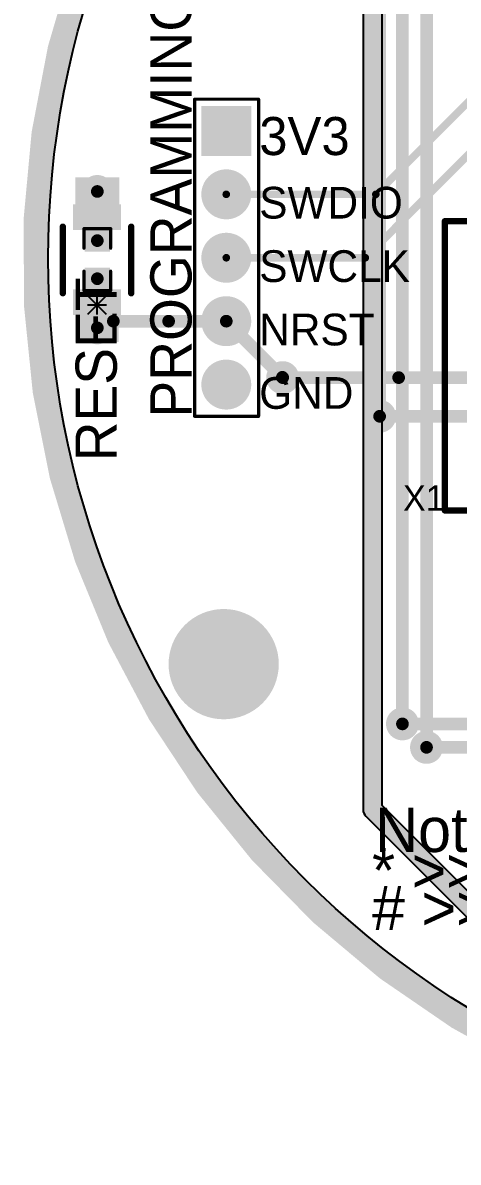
# Model space of a CAD drawing. Header units: millimetres. Extents: x 2.17 to 4.96, y 1.49 to 4.34.
# Drawn here: x 2.168 to 2.855, y 1.492 to 3.288 of the extents above; entities that cross this region are included whole.
import ezdxf

# ---------------------------------------------------------------- set-up
doc = ezdxf.new("R2010")
doc.units = ezdxf.units.MM
doc.header["$MEASUREMENT"] = 0
for name, color, linetype in [('BottomLayer', 5, 'Continuous'), ('BottomOverlay', 54, 'Continuous'), ('BottomPaste', 16, 'Continuous'), ('BottomSolder', 6, 'Continuous'), ('InternalPlane1', 76, 'Continuous'), ('InternalPlane2', 16, 'Continuous'), ('Mechanical2', 216, 'Continuous'), ('MultiLayer', 9, 'Continuous'), ('PadHoleLayer', 156, 'Continuous'), ('TopLayer', 1, 'Continuous'), ('TopOverlay', 2, 'Continuous'), ('TopPaste', 8, 'Continuous'), ('TopSolder', 216, 'Continuous'), ('ViaHoleLayer', 16, 'Continuous')]:
    doc.layers.add(name, color=color, linetype=linetype)

# ---------------------------------------------------------------- blocks, each defined once
blk = doc.blocks.new('SMC_1_05_1_GT_1')
at = {"layer": 'BottomLayer', "const_width": 0.0354}
for points in [[(-0.1177, 0, 1), (-0.0823, 0, 1)], [(-0.0177, 0, 1), (0.0177, 0, 1)], [(0.0823, 0, 1), (0.1177, 0, 1)], [(0.1823, 0, 1), (0.2177, 0, 1)]]:
    blk.add_lwpolyline(points, format="xyb", close=True, dxfattribs=at)
at = {"layer": 'BottomLayer'}
blk.add_solid([(-0.2354, -0.0354), (-0.1646, -0.0354), (-0.2354, 0.0354), (-0.1646, 0.0354)], dxfattribs=at)
at = {"layer": 'BottomSolder', "const_width": 0.0394}
for points in [[(-0.1197, 0, 1), (-0.0803, 0, 1)], [(-0.0197, 0, 1), (0.0197, 0, 1)], [(0.0803, 0, 1), (0.1197, 0, 1)], [(0.1803, 0, 1), (0.2197, 0, 1)]]:
    blk.add_lwpolyline(points, format="xyb", close=True, dxfattribs=at)
at = {"layer": 'BottomSolder'}
blk.add_solid([(-0.2394, -0.0394), (-0.1606, -0.0394), (-0.2394, 0.0394), (-0.1606, 0.0394)], dxfattribs=at)
at = {"layer": 'InternalPlane1', "const_width": 0.0377}
for points in [[(-0.1189, 0, 1), (-0.0811, 0, 1)], [(-0.0189, 0, 1), (0.0189, 0, 1)], [(0.0811, 0, 1), (0.1189, 0, 1)], [(0.1811, 0, 1), (0.2189, 0, 1)]]:
    blk.add_lwpolyline(points, format="xyb", close=True, dxfattribs=at)
at = {"layer": 'InternalPlane2', "const_width": 0.0377}
for points in [[(-0.2189, 0, 1), (-0.1811, 0, 1)], [(-0.1189, 0, 1), (-0.0811, 0, 1)], [(-0.0189, 0, 1), (0.0189, 0, 1)], [(0.0811, 0, 1), (0.1189, 0, 1)]]:
    blk.add_lwpolyline(points, format="xyb", close=True, dxfattribs=at)
at = {"layer": 'MultiLayer', "const_width": 0.0354}
for points in [[(-0.1177, 0, 1), (-0.0823, 0, 1)], [(-0.0177, 0, 1), (0.0177, 0, 1)], [(0.0823, 0, 1), (0.1177, 0, 1)], [(0.1823, 0, 1), (0.2177, 0, 1)]]:
    blk.add_lwpolyline(points, format="xyb", close=True, dxfattribs=at)
at = {"layer": 'MultiLayer'}
blk.add_solid([(-0.2354, -0.0354), (-0.1646, -0.0354), (-0.2354, 0.0354), (-0.1646, 0.0354)], dxfattribs=at)
at = {"layer": 'PadHoleLayer', "const_width": 0.0177}
for points in [[(-0.2089, 0, 1), (-0.1911, 0, 1)], [(-0.1089, 0, 1), (-0.0911, 0, 1)], [(-0.0089, 0, 1), (0.0089, 0, 1)], [(0.0911, 0, 1), (0.1089, 0, 1)], [(0.1911, 0, 1), (0.2089, 0, 1)]]:
    blk.add_lwpolyline(points, format="xyb", close=True, dxfattribs=at)
at = {"layer": 'TopLayer', "const_width": 0.0354}
for points in [[(-0.1177, 0, 1), (-0.0823, 0, 1)], [(-0.0177, 0, 1), (0.0177, 0, 1)], [(0.0823, 0, 1), (0.1177, 0, 1)], [(0.1823, 0, 1), (0.2177, 0, 1)]]:
    blk.add_lwpolyline(points, format="xyb", close=True, dxfattribs=at)
at = {"layer": 'TopLayer'}
blk.add_solid([(-0.2354, -0.0354), (-0.1646, -0.0354), (-0.2354, 0.0354), (-0.1646, 0.0354)], dxfattribs=at)
at = {"layer": 'TopOverlay', "const_width": 0.005}
for points in [[(-0.25, -0.05), (-0.25, 0.051)], [(0.25, 0.051), (-0.25, 0.051)], [(0.25, -0.05), (0.25, 0.051)], [(0.25, -0.05), (-0.25, -0.05)]]:
    blk.add_lwpolyline(points, dxfattribs=at)
at = {"layer": 'TopOverlay', "const_width": 0.0025}
for points in [[(-0.2512, 0.051, 1), (-0.2487, 0.051, 1)], [(-0.2512, 0.051, 1), (-0.2487, 0.051, 1)], [(0.2487, 0.051, 1), (0.2512, 0.051, 1)], [(0.2487, 0.051, 1), (0.2512, 0.051, 1)], [(-0.2512, -0.05, 1), (-0.2487, -0.05, 1)], [(-0.2512, -0.05, 1), (-0.2487, -0.05, 1)], [(0.2487, -0.05, 1), (0.2512, -0.05, 1)], [(0.2487, -0.05, 1), (0.2512, -0.05, 1)]]:
    blk.add_lwpolyline(points, format="xyb", close=True, dxfattribs=at)
at = {"layer": 'TopSolder', "const_width": 0.0394}
for points in [[(-0.1197, 0, 1), (-0.0803, 0, 1)], [(-0.0197, 0, 1), (0.0197, 0, 1)], [(0.0803, 0, 1), (0.1197, 0, 1)], [(0.1803, 0, 1), (0.2197, 0, 1)]]:
    blk.add_lwpolyline(points, format="xyb", close=True, dxfattribs=at)
at = {"layer": 'TopSolder'}
blk.add_solid([(-0.2394, -0.0394), (-0.1606, -0.0394), (-0.2394, 0.0394), (-0.1606, 0.0394)], dxfattribs=at)
blk = doc.blocks.new('B3U_1000P_2')
at = {"layer": 'TopLayer'}
for points in [[(-0.0831, -0.0339), (-0.0508, -0.0339), (-0.0831, 0.0339), (-0.0508, 0.0339)], [(0.0508, -0.0339), (0.0831, -0.0339), (0.0508, 0.0339), (0.0831, 0.0339)]]:
    blk.add_solid(points, dxfattribs=at)
at = {"layer": 'TopOverlay', "const_width": 0.01}
for points in [[(-0.053, 0.054), (0, 0.054)], [(0, 0.054), (0.052, 0.054)], [(-0.053, -0.054), (0, -0.054)], [(0, -0.054), (0.052, -0.054)]]:
    blk.add_lwpolyline(points, dxfattribs=at)
at = {"layer": 'TopOverlay', "const_width": 0.005}
for points in [[(-0.0555, 0.054, 1), (-0.0505, 0.054, 1)], [(-0.0025, 0.054, 1), (0.0025, 0.054, 1)], [(-0.0025, 0.054, 1), (0.0025, 0.054, 1)], [(0.0495, 0.054, 1), (0.0545, 0.054, 1)], [(-0.0555, -0.054, 1), (-0.0505, -0.054, 1)], [(-0.0025, -0.054, 1), (0.0025, -0.054, 1)], [(-0.0025, -0.054, 1), (0.0025, -0.054, 1)], [(0.0495, -0.054, 1), (0.0545, -0.054, 1)]]:
    blk.add_lwpolyline(points, format="xyb", close=True, dxfattribs=at)
at = {"layer": 'TopPaste'}
for points in [[(-0.0831, -0.0339), (-0.0508, -0.0339), (-0.0831, 0.0339), (-0.0508, 0.0339)], [(0.0508, -0.0339), (0.0831, -0.0339), (0.0508, 0.0339), (0.0831, 0.0339)]]:
    blk.add_solid(points, dxfattribs=at)
at = {"layer": 'TopSolder'}
for points in [[(-0.0871, -0.0379), (-0.0468, -0.0379), (-0.0871, 0.0379), (-0.0468, 0.0379)], [(0.0468, -0.0379), (0.0871, -0.0379), (0.0468, 0.0379), (0.0871, 0.0379)]]:
    blk.add_solid(points, dxfattribs=at)
blk = doc.blocks.new('HCM4920000000ABJT_12')
at = {"layer": 'TopLayer'}
for points in [[(-0.2746, -0.0305), (-0.0581, -0.0305), (-0.2746, 0.0285), (-0.0581, 0.0285)], [(0.0601, -0.0305), (0.2766, -0.0305), (0.0601, 0.0285), (0.2766, 0.0285)]]:
    blk.add_solid(points, dxfattribs=at)
at = {"layer": 'TopOverlay', "const_width": 0.01}
for points in [[(0.2289, 0.0941), (-0.227, 0.0941)], [(-0.227, 0.036), (-0.227, 0.0941)], [(0.229, 0.094), (0.2289, 0.0941)], [(0.229, 0.036), (0.229, 0.094)], [(-0.227, -0.0961), (-0.227, -0.038)], [(0.229, -0.0961), (0.229, -0.038)], [(0.229, -0.0961), (-0.227, -0.0961)]]:
    blk.add_lwpolyline(points, dxfattribs=at)
at = {"layer": 'TopOverlay', "const_width": 0.005}
for points in [[(-0.2295, 0.0941, 1), (-0.2245, 0.0941, 1)], [(-0.2295, 0.0941, 1), (-0.2245, 0.0941, 1)], [(0.2264, 0.0941, 1), (0.2314, 0.0941, 1)], [(0.2264, 0.0941, 1), (0.2314, 0.0941, 1)], [(0.2265, 0.094, 1), (0.2315, 0.094, 1)], [(0.2265, 0.094, 1), (0.2315, 0.094, 1)], [(-0.2295, 0.036, 1), (-0.2245, 0.036, 1)], [(0.2265, 0.036, 1), (0.2315, 0.036, 1)], [(-0.2295, -0.038, 1), (-0.2245, -0.038, 1)], [(0.2265, -0.038, 1), (0.2315, -0.038, 1)], [(-0.2295, -0.0961, 1), (-0.2245, -0.0961, 1)], [(-0.2295, -0.0961, 1), (-0.2245, -0.0961, 1)], [(0.2265, -0.0961, 1), (0.2315, -0.0961, 1)], [(0.2265, -0.0961, 1), (0.2315, -0.0961, 1)]]:
    blk.add_lwpolyline(points, format="xyb", close=True, dxfattribs=at)
at = {"layer": 'TopPaste'}
for points in [[(-0.2746, -0.0305), (-0.0581, -0.0305), (-0.2746, 0.0285), (-0.0581, 0.0285)], [(0.0601, -0.0305), (0.2766, -0.0305), (0.0601, 0.0285), (0.2766, 0.0285)]]:
    blk.add_solid(points, dxfattribs=at)
at = {"layer": 'TopSolder'}
for points in [[(-0.2786, -0.0345), (-0.0541, -0.0345), (-0.2786, 0.0325), (-0.0541, 0.0325)], [(0.0561, -0.0345), (0.2806, -0.0345), (0.0561, 0.0325), (0.2806, 0.0325)]]:
    blk.add_solid(points, dxfattribs=at)
blk = doc.blocks.new('C__0603_B_40')
at = {"layer": 'BottomLayer'}
for points in [[(-0.015, -0.0175), (-0.015, 0.0175), (-0.045, -0.0175), (-0.045, 0.0175)], [(0.045, -0.0175), (0.045, 0.0175), (0.015, -0.0175), (0.015, 0.0175)]]:
    blk.add_solid(points, dxfattribs=at)
at = {"layer": 'BottomOverlay', "const_width": 0.005}
for points in [[(-0.049, 0.021), (-0.049, -0.021)], [(-0.049, 0.021), (-0.018, 0.021)], [(0.018, 0.021), (0.049, 0.021)], [(0.049, 0.021), (0.049, -0.021)], [(-0.049, -0.021), (-0.018, -0.021)], [(0.018, -0.021), (0.049, -0.021)]]:
    blk.add_lwpolyline(points, dxfattribs=at)
at = {"layer": 'BottomOverlay', "const_width": 0.0025}
for points in [[(-0.0503, 0.021, 1), (-0.0478, 0.021, 1)], [(-0.0503, 0.021, 1), (-0.0478, 0.021, 1)], [(-0.0192, 0.021, 1), (-0.0168, 0.021, 1)], [(0.0168, 0.021, 1), (0.0192, 0.021, 1)], [(0.0478, 0.021, 1), (0.0503, 0.021, 1)], [(0.0478, 0.021, 1), (0.0503, 0.021, 1)], [(-0.0503, -0.021, 1), (-0.0478, -0.021, 1)], [(-0.0503, -0.021, 1), (-0.0478, -0.021, 1)], [(-0.0192, -0.021, 1), (-0.0168, -0.021, 1)], [(0.0168, -0.021, 1), (0.0192, -0.021, 1)], [(0.0478, -0.021, 1), (0.0503, -0.021, 1)], [(0.0478, -0.021, 1), (0.0503, -0.021, 1)]]:
    blk.add_lwpolyline(points, format="xyb", close=True, dxfattribs=at)
at = {"layer": 'BottomPaste'}
for points in [[(-0.015, -0.0175), (-0.015, 0.0175), (-0.045, -0.0175), (-0.045, 0.0175)], [(0.045, -0.0175), (0.045, 0.0175), (0.015, -0.0175), (0.015, 0.0175)]]:
    blk.add_solid(points, dxfattribs=at)
at = {"layer": 'BottomSolder'}
for points in [[(-0.0126, -0.0199), (-0.0126, 0.0199), (-0.0474, -0.0199), (-0.0474, 0.0199)], [(0.0474, -0.0199), (0.0474, 0.0199), (0.0126, -0.0199), (0.0126, 0.0199)]]:
    blk.add_solid(points, dxfattribs=at)

msp = doc.modelspace()

# ---------------------------------------------------------------- linework, layer by layer
at = {"layer": 'BottomLayer'}
for points, const_width in [([(2.725, 3.018), (2.926, 3.219)], 0.012), ([(2.7084, 2.918), (2.9534, 3.163)], 0.012), ([(2.2855, 2.945), (2.2855, 3.0225)], 0.02), ([(2.489, 3.018), (2.725, 3.018)], 0.012), ([(2.489, 2.918), (2.7084, 2.918)], 0.012), ([(2.2855, 2.8075), (2.2855, 2.885)], 0.02), ([(2.578, 2.729), (2.761, 2.729)], 0.02), ([(2.761, 2.729), (3.353, 2.729)], 0.02), ([(2.731, 2.668), (3.161, 2.668)], 0.02), ([(2.767, 2.183), (3.3953, 2.183)], 0.02), ([(2.805, 2.146), (3.389, 2.146)], 0.02)]:
    msp.add_lwpolyline(points, dxfattribs=dict(at, const_width=const_width))
for points, const_width in [([(2.2796, 3.0225, 1), (2.2914, 3.0225, 1)], 0.0118), ([(2.2805, 3.0225, 1), (2.2905, 3.0225, 1)], 0.01), ([(2.486, 3.018, 1), (2.492, 3.018, 1)], 0.006), ([(2.722, 3.018, 1), (2.728, 3.018, 1)], 0.006), ([(2.722, 3.018, 1), (2.728, 3.018, 1)], 0.006), ([(2.2805, 2.945, 1), (2.2905, 2.945, 1)], 0.01), ([(2.486, 2.918, 1), (2.492, 2.918, 1)], 0.006), ([(2.7054, 2.918, 1), (2.7114, 2.918, 1)], 0.006), ([(2.7054, 2.918, 1), (2.7114, 2.918, 1)], 0.006), ([(2.2805, 2.885, 1), (2.2905, 2.885, 1)], 0.01), ([(2.2796, 2.8075, 1), (2.2914, 2.8075, 1)], 0.0118), ([(2.2805, 2.8075, 1), (2.2905, 2.8075, 1)], 0.01), ([(2.5721, 2.729, 1), (2.5839, 2.729, 1)], 0.0118), ([(2.573, 2.729, 1), (2.583, 2.729, 1)], 0.01), ([(2.756, 2.729, 1), (2.766, 2.729, 1)], 0.01), ([(2.756, 2.729, 1), (2.766, 2.729, 1)], 0.01), ([(2.7251, 2.668, 1), (2.7369, 2.668, 1)], 0.0118), ([(2.726, 2.668, 1), (2.736, 2.668, 1)], 0.01), ([(2.4554, 2.2772, 1), (2.5144, 2.2772, 1)], 0.0591), ([(2.7611, 2.183, 1), (2.7729, 2.183, 1)], 0.0118), ([(2.762, 2.183, 1), (2.772, 2.183, 1)], 0.01), ([(2.7991, 2.146, 1), (2.8109, 2.146, 1)], 0.0118), ([(2.8, 2.146, 1), (2.81, 2.146, 1)], 0.01)]:
    msp.add_lwpolyline(points, format="xyb", close=True, dxfattribs=dict(at, const_width=const_width))
at = {"layer": 'BottomOverlay'}
for p, q in [((2.3, 2.8585), (2.27, 2.8285)), ((2.3, 2.8285), (2.27, 2.8585)), ((2.285, 2.8285), (2.285, 2.8585)), ((2.3, 2.8435), (2.27, 2.8435))]:
    msp.add_line(p, q, dxfattribs=at)
at = {"layer": 'BottomSolder'}
for points, const_width in [([(2.2805, 3.0225, 1), (2.2905, 3.0225, 1)], 0.00991), ([(2.2805, 2.8075, 1), (2.2905, 2.8075, 1)], 0.00991), ([(2.4534, 2.2772, 1), (2.5164, 2.2772, 1)], 0.0631)]:
    msp.add_lwpolyline(points, format="xyb", close=True, dxfattribs=dict(at, const_width=const_width))
at = {"layer": 'InternalPlane1'}
for p, q in [((2.7049, 3.837), (2.7049, 2.048)), ((2.7351, 2.0542), (2.7351, 3.8219)), ((2.255, 3.2755), (2.264, 3.3072)), ((2.2469, 3.2436), (2.255, 3.2755)), ((2.2395, 3.2114), (2.2469, 3.2436)), ((2.2329, 3.1791), (2.2395, 3.2114)), ((2.227, 3.1467), (2.2329, 3.1791)), ((2.2219, 3.1141), (2.227, 3.1467)), ((2.2176, 3.0814), (2.2219, 3.1141)), ((2.2141, 3.0487), (2.2176, 3.0814)), ((2.2114, 3.0158), (2.2141, 3.0487)), ((2.2094, 2.9829), (2.2114, 3.0158)), ((2.2082, 2.95), (2.2094, 2.9829)), ((2.2078, 2.917), (2.2082, 2.95)), ((2.2082, 2.884), (2.2078, 2.917)), ((2.2094, 2.8511), (2.2082, 2.884)), ((2.2114, 2.8182), (2.2094, 2.8511)), ((2.2141, 2.7853), (2.2114, 2.8182)), ((2.2176, 2.7526), (2.2141, 2.7853)), ((2.2219, 2.7199), (2.2176, 2.7526)), ((2.227, 2.6873), (2.2219, 2.7199)), ((2.2329, 2.6549), (2.227, 2.6873)), ((2.2395, 2.6226), (2.2329, 2.6549)), ((2.2469, 2.5904), (2.2395, 2.6226)), ((2.255, 2.5585), (2.2469, 2.5904)), ((2.264, 2.5268), (2.255, 2.5585)), ((2.2736, 2.4952), (2.264, 2.5268)), ((2.284, 2.464), (2.2736, 2.4952)), ((2.2952, 2.4329), (2.284, 2.464)), ((2.3071, 2.4022), (2.2952, 2.4329)), ((2.3197, 2.3717), (2.3071, 2.4022)), ((2.333, 2.3416), (2.3197, 2.3717)), ((2.3471, 2.3118), (2.333, 2.3416)), ((2.3618, 2.2823), (2.3471, 2.3118)), ((2.3773, 2.2532), (2.3618, 2.2823)), ((2.3934, 2.2244), (2.3773, 2.2532)), ((2.4102, 2.1961), (2.3934, 2.2244)), ((2.4277, 2.1681), (2.4102, 2.1961)), ((2.4459, 2.1406), (2.4277, 2.1681)), ((2.4647, 2.1135), (2.4459, 2.1406)), ((2.4841, 2.0869), (2.4647, 2.1135)), ((2.5042, 2.0608), (2.4841, 2.0869)), ((2.5249, 2.0351), (2.5042, 2.0608)), ((3.1152, 1.6741), (2.7351, 2.0542)), ((2.5462, 2.0099), (2.5249, 2.0351)), ((2.7049, 2.048), (2.7052, 2.0451)), ((2.7052, 2.0451), (2.7061, 2.0422)), ((2.7061, 2.0422), (2.7075, 2.0396)), ((2.7075, 2.0396), (2.7093, 2.0373)), ((2.7093, 2.0373), (3.0983, 1.6483)), ((2.5681, 1.9853), (2.5462, 2.0099)), ((2.5905, 1.9611), (2.5681, 1.9853)), ((2.6136, 1.9376), (2.5905, 1.9611)), ((2.6371, 1.9145), (2.6136, 1.9376)), ((2.6613, 1.8921), (2.6371, 1.9145)), ((2.6859, 1.8702), (2.6613, 1.8921)), ((2.7111, 1.8489), (2.6859, 1.8702)), ((2.7368, 1.8282), (2.7111, 1.8489)), ((2.7629, 1.8081), (2.7368, 1.8282)), ((2.7895, 1.7887), (2.7629, 1.8081)), ((2.8166, 1.7699), (2.7895, 1.7887)), ((2.8441, 1.7517), (2.8166, 1.7699)), ((2.8721, 1.7342), (2.8441, 1.7517))]:
    msp.add_line(p, q, dxfattribs=at)
at = {"layer": 'InternalPlane1', "const_width": 0.04}
msp.add_lwpolyline([(4.9398, 2.5161, -6.760445), (4.9362, 3.3297)], format="xyb", dxfattribs=at)
at = {"layer": 'InternalPlane1', "const_width": 0.03}
for points in [[(2.72, 2.048), (2.72, 3.837)], [(2.72, 2.048), (3.109, 1.659)]]:
    msp.add_lwpolyline(points, dxfattribs=at)
at = {"layer": 'InternalPlane1'}
for points, const_width in [([(2.2725, 3.0225, 1), (2.2985, 3.0225, 1)], 0.0259), ([(2.2725, 2.8075, 1), (2.2985, 2.8075, 1)], 0.0259), ([(2.565, 2.729, 1), (2.591, 2.729, 1)], 0.0259), ([(2.718, 2.668, 1), (2.744, 2.668, 1)], 0.0259), ([(2.4414, 2.2772, 1), (2.5284, 2.2772, 1)], 0.0869), ([(2.754, 2.183, 1), (2.78, 2.183, 1)], 0.0259), ([(2.792, 2.146, 1), (2.818, 2.146, 1)], 0.0259), ([(2.7125, 2.048, 1), (2.7275, 2.048, 1)], 0.015), ([(2.7125, 2.048, 1), (2.7275, 2.048, 1)], 0.015)]:
    msp.add_lwpolyline(points, format="xyb", close=True, dxfattribs=dict(at, const_width=const_width))
at = {"layer": 'InternalPlane2'}
for p, q in [((2.255, 3.2755), (2.264, 3.3072)), ((2.2469, 3.2436), (2.255, 3.2755)), ((2.2395, 3.2114), (2.2469, 3.2436)), ((2.2329, 3.1791), (2.2395, 3.2114)), ((2.227, 3.1467), (2.2329, 3.1791)), ((2.2219, 3.1141), (2.227, 3.1467)), ((2.2176, 3.0814), (2.2219, 3.1141)), ((2.2141, 3.0487), (2.2176, 3.0814)), ((2.2114, 3.0158), (2.2141, 3.0487)), ((2.2094, 2.9829), (2.2114, 3.0158)), ((2.2082, 2.95), (2.2094, 2.9829)), ((2.2078, 2.917), (2.2082, 2.95)), ((2.2082, 2.884), (2.2078, 2.917)), ((2.2094, 2.8511), (2.2082, 2.884)), ((2.2114, 2.8182), (2.2094, 2.8511)), ((2.2141, 2.7853), (2.2114, 2.8182)), ((2.2176, 2.7526), (2.2141, 2.7853)), ((2.2219, 2.7199), (2.2176, 2.7526)), ((2.227, 2.6873), (2.2219, 2.7199)), ((2.2329, 2.6549), (2.227, 2.6873)), ((2.2395, 2.6226), (2.2329, 2.6549)), ((2.2469, 2.5904), (2.2395, 2.6226)), ((2.255, 2.5585), (2.2469, 2.5904)), ((2.264, 2.5268), (2.255, 2.5585)), ((2.2736, 2.4952), (2.264, 2.5268)), ((2.284, 2.464), (2.2736, 2.4952)), ((2.2952, 2.4329), (2.284, 2.464)), ((2.3071, 2.4022), (2.2952, 2.4329)), ((2.3197, 2.3717), (2.3071, 2.4022)), ((2.333, 2.3416), (2.3197, 2.3717)), ((2.3471, 2.3118), (2.333, 2.3416)), ((2.3618, 2.2823), (2.3471, 2.3118)), ((2.3773, 2.2532), (2.3618, 2.2823)), ((2.3934, 2.2244), (2.3773, 2.2532)), ((2.4102, 2.1961), (2.3934, 2.2244)), ((2.4277, 2.1681), (2.4102, 2.1961)), ((2.4459, 2.1406), (2.4277, 2.1681)), ((2.4647, 2.1135), (2.4459, 2.1406)), ((2.4841, 2.0869), (2.4647, 2.1135)), ((2.5042, 2.0608), (2.4841, 2.0869)), ((2.5249, 2.0351), (2.5042, 2.0608)), ((2.5462, 2.0099), (2.5249, 2.0351)), ((2.5681, 1.9853), (2.5462, 2.0099)), ((2.5905, 1.9611), (2.5681, 1.9853)), ((2.6136, 1.9376), (2.5905, 1.9611)), ((2.6371, 1.9145), (2.6136, 1.9376)), ((2.6613, 1.8921), (2.6371, 1.9145)), ((2.6859, 1.8702), (2.6613, 1.8921)), ((2.7111, 1.8489), (2.6859, 1.8702)), ((2.7368, 1.8282), (2.7111, 1.8489)), ((2.7629, 1.8081), (2.7368, 1.8282)), ((2.7895, 1.7887), (2.7629, 1.8081)), ((2.8166, 1.7699), (2.7895, 1.7887)), ((2.8441, 1.7517), (2.8166, 1.7699)), ((2.8721, 1.7342), (2.8441, 1.7517))]:
    msp.add_line(p, q, dxfattribs=at)
at = {"layer": 'InternalPlane2', "const_width": 0.04}
msp.add_lwpolyline([(4.9398, 2.5161, -6.760445), (4.9362, 3.3297)], format="xyb", dxfattribs=at)
at = {"layer": 'InternalPlane2'}
for points, const_width in [([(2.2725, 2.8075, 1), (2.2985, 2.8075, 1)], 0.0259), ([(2.565, 2.729, 1), (2.591, 2.729, 1)], 0.0259), ([(2.718, 2.668, 1), (2.744, 2.668, 1)], 0.0259), ([(2.4414, 2.2772, 1), (2.5284, 2.2772, 1)], 0.0869), ([(2.754, 2.183, 1), (2.78, 2.183, 1)], 0.0259), ([(2.792, 2.146, 1), (2.818, 2.146, 1)], 0.0259)]:
    msp.add_lwpolyline(points, format="xyb", close=True, dxfattribs=dict(at, const_width=const_width))
at = {"layer": 'Mechanical2', "const_width": 0.015}
msp.add_lwpolyline([(4.9336, 2.5218, -6.818913), (4.9299, 3.3244)], format="xyb", dxfattribs=at)
at = {"layer": 'MultiLayer'}
for points, const_width in [([(2.2796, 3.0225, 1), (2.2914, 3.0225, 1)], 0.0118), ([(2.2796, 2.8075, 1), (2.2914, 2.8075, 1)], 0.0118), ([(2.5721, 2.729, 1), (2.5839, 2.729, 1)], 0.0118), ([(2.7251, 2.668, 1), (2.7369, 2.668, 1)], 0.0118), ([(2.4554, 2.2772, 1), (2.5144, 2.2772, 1)], 0.0591), ([(2.7611, 2.183, 1), (2.7729, 2.183, 1)], 0.0118), ([(2.7991, 2.146, 1), (2.8109, 2.146, 1)], 0.0118)]:
    msp.add_lwpolyline(points, format="xyb", close=True, dxfattribs=dict(at, const_width=const_width))
at = {"layer": 'PadHoleLayer', "const_width": 0.0669}
msp.add_lwpolyline([(2.4514, 2.2772, 1), (2.5184, 2.2772, 1)], format="xyb", close=True, dxfattribs=at)
at = {"layer": 'TopLayer', "const_width": 0.02}
for points in [[(2.731, 2.668), (2.731, 3.598)], [(2.767, 2.183), (2.767, 3.5958)], [(2.805, 2.146), (2.805, 3.5956)], [(2.3108, 2.818), (2.398, 2.818)], [(2.398, 2.818), (2.489, 2.818)], [(2.489, 2.818), (2.5775, 2.7295)]]:
    msp.add_lwpolyline(points, dxfattribs=at)
at = {"layer": 'TopLayer'}
for points, const_width in [([(2.2796, 3.0225, 1), (2.2914, 3.0225, 1)], 0.0118), ([(2.3058, 2.818, 1), (2.3158, 2.818, 1)], 0.01), ([(2.3058, 2.818, 1), (2.3158, 2.818, 1)], 0.01), ([(2.393, 2.818, 1), (2.403, 2.818, 1)], 0.01), ([(2.393, 2.818, 1), (2.403, 2.818, 1)], 0.01), ([(2.484, 2.818, 1), (2.494, 2.818, 1)], 0.01), ([(2.484, 2.818, 1), (2.494, 2.818, 1)], 0.01), ([(2.2796, 2.8075, 1), (2.2914, 2.8075, 1)], 0.0118), ([(2.2805, 2.8075, 1), (2.2905, 2.8075, 1)], 0.01), ([(2.5721, 2.729, 1), (2.5839, 2.729, 1)], 0.0118), ([(2.5725, 2.7295, 1), (2.5825, 2.7295, 1)], 0.01), ([(2.7251, 2.668, 1), (2.7369, 2.668, 1)], 0.0118), ([(2.726, 2.668, 1), (2.736, 2.668, 1)], 0.01), ([(2.4554, 2.2772, 1), (2.5144, 2.2772, 1)], 0.0591), ([(2.7611, 2.183, 1), (2.7729, 2.183, 1)], 0.0118), ([(2.762, 2.183, 1), (2.772, 2.183, 1)], 0.01), ([(2.7991, 2.146, 1), (2.8109, 2.146, 1)], 0.0118), ([(2.8, 2.146, 1), (2.81, 2.146, 1)], 0.01)]:
    msp.add_lwpolyline(points, format="xyb", close=True, dxfattribs=dict(at, const_width=const_width))
at = {"layer": 'TopLayer', "const_width": 0.02}
msp.add_lwpolyline([(2.2855, 2.8075, -0.198912), (2.3108, 2.818)], format="xyb", dxfattribs=at)
at = {"layer": 'TopLayer'}
for points in [[(2.32, 3.045), (2.251, 3.045), (2.32, 2.966), (2.251, 2.966)], [(2.251, 2.785), (2.319, 2.785), (2.251, 2.864), (2.319, 2.864)]]:
    msp.add_solid(points, dxfattribs=at)
at = {"layer": 'TopSolder'}
for points, const_width in [([(2.2805, 3.0225, 1), (2.2905, 3.0225, 1)], 0.00991), ([(2.2805, 2.8075, 1), (2.2905, 2.8075, 1)], 0.00991), ([(2.4534, 2.2772, 1), (2.5164, 2.2772, 1)], 0.0631)]:
    msp.add_lwpolyline(points, format="xyb", close=True, dxfattribs=dict(at, const_width=const_width))
at = {"layer": 'ViaHoleLayer', "const_width": 0.00591}
for points in [[(2.2825, 3.0225, 1), (2.2885, 3.0225, 1)], [(2.2825, 2.8075, 1), (2.2885, 2.8075, 1)], [(2.575, 2.729, 1), (2.581, 2.729, 1)], [(2.728, 2.668, 1), (2.734, 2.668, 1)], [(2.764, 2.183, 1), (2.77, 2.183, 1)], [(2.802, 2.146, 1), (2.808, 2.146, 1)]]:
    msp.add_lwpolyline(points, format="xyb", close=True, dxfattribs=at)

# ---------------------------------------------------------------- block references
for name, p, rotation in [('SMC_1_05_1_GT_1', (2.489, 2.918), 270), ('HCM4920000000ABJT_12', (2.93, 2.7486), 270), ('B3U_1000P_2', (2.285, 2.915), 90), ('C__0603_B_40', (2.2855, 2.915), 90)]:
    msp.add_blockref(name, p, dxfattribs=dict(rotation=rotation))

# ---------------------------------------------------------------- texts
at = {"layer": 'TopOverlay'}
for s, height, rotation, p in [('PROGRAMMING', 0.065, 90, (2.4342, 2.666)), ('3V3', 0.06, 360, (2.541, 3.0799)), ('SWDIO', 0.05, 360, (2.541, 2.9798)), ('SWCLK', 0.05, 360, (2.541, 2.8798)), ('RESET', 0.065, 90, (2.3162, 2.597)), ('NRST', 0.05, 360, (2.541, 2.7798)), ('GND', 0.05, 360, (2.541, 2.6798)), ('Note:', 0.07, 360, (2.724, 1.981)), ('* >> 0.1uF', 0.07, 360, (2.719, 1.9171)), ('# >> 10K', 0.07, 360, (2.719, 1.8578))]:
    msp.add_text(s, height=height, rotation=rotation, dxfattribs=at).set_placement(p)
msp.add_text('X1', height=0.04, dxfattribs=at).set_placement((2.768, 2.519))

doc.saveas('drawing.dxf')
